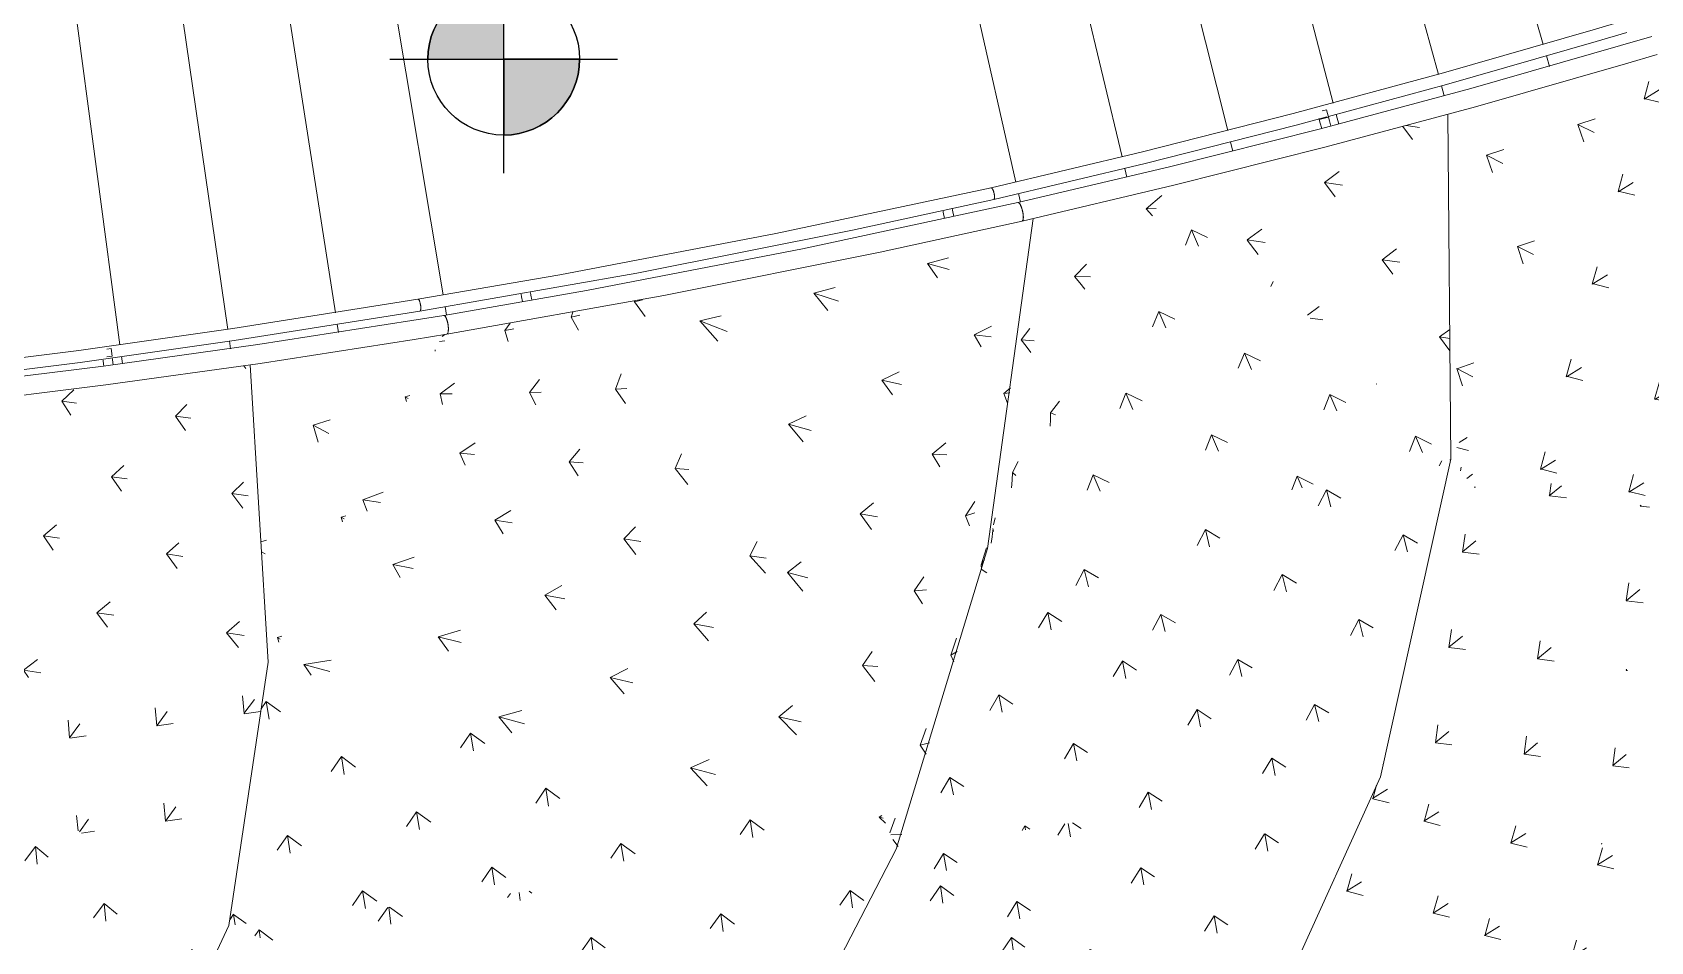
# Model space of a CAD drawing. Header units: millimetres. Extents: x 12827 to 178996, y -27589 to 73652.
# Drawn here: x 95887 to 100153, y 1887 to 4285 of the extents above; entities that cross this region are included whole.
import ezdxf

# ---------------------------------------------------------------- set-up
doc = ezdxf.new("R2010")
doc.units = ezdxf.units.MM
for name, color, linetype, lineweight in [('A-ANNO-NOTE', 131, 'Continuous', 25), ('A-FLOR', 192, 'Continuous', 9), ('A-FLOR-HRAL', 11, 'Continuous', 9), ('A-FLOR-PATT', 8, 'Continuous', 9)]:
    doc.layers.add(name, color=color, linetype=linetype, lineweight=lineweight)

# ---------------------------------------------------------------- blocks, each defined once
blk = doc.blocks.new('Railings 6 - Railings 6-15750741-Copy of 1_F')
at = {"layer": 'A-FLOR-HRAL'}
for p, q in [((99279.2, 4054.6), (99278.4, 4057.6)), ((99279.2, 4054.6), (99303.4, 4060.9)), ((99281.7, 4044.9), (99279.2, 4054.6)), ((99298.4, 4080.3), (99287, 4077.3)), ((99298.4, 4080.3), (99303.4, 4060.9)), ((99303.5, 4060.6), (99305.9, 4051.2)), ((99285.4, 4030.8), (99281.7, 4044.9)), ((99305.9, 4051.2), (99309.6, 4037.3)), ((98288, 3810.5), (98287.4, 3813)), ((98291.6, 3793.8), (98288, 3810.5)), ((98311.4, 3820.6), (98312.4, 3815.7)), ((98312.4, 3815.7), (98316, 3799.2)), ((97176.5, 3587.7), (97175.3, 3594.6)), ((97178.8, 3574.9), (97176.5, 3587.7)), ((97199.9, 3598.9), (97201.1, 3592)), ((97201.1, 3592), (97203.3, 3579.4)), ((96073.3, 3418), (96073, 3420.6)), ((96075.1, 3404.9), (96073.3, 3418)), ((96094.1, 3451.1), (96082.7, 3449.5)), ((96083.4, 3429.4), (96096.8, 3431.2)), ((96094.1, 3451.1), (96096.8, 3431.2)), ((96097.4, 3426.3), (96098.1, 3421.3)), ((96098.1, 3421.3), (96100, 3407.6))]:
    blk.add_line(p, q, dxfattribs=at)
at = {"layer": 'A-FLOR-HRAL', "flags": 128}
for points in [[(98413.9, 3874.7), (98813, 3969.6), (99210.5, 4070.7), (99606.5, 4177.9), (100000.7, 4291.3), (100080.8, 4315.2)], [(98484.6, 3835.8), (98884.1, 3930), (99282.2, 4030.4), (99678.6, 4136.9), (100073.4, 4249.6), (100155.4, 4273.9)], [(99303, 4062.6), (99614.4, 4146.9), (100008.8, 4260.4), (100089.9, 4284.5)], [(98495.7, 3787.1), (98895.6, 3881.3), (99294, 3981.8), (99690.9, 4088.4), (100086, 4201.2), (100169.6, 4225.9)], [(98421, 3843.5), (98820.3, 3938.4), (99218.1, 4039.6), (99299.2, 4061.6)], [(98413.9, 3874.7), (97846.7, 3753.9), (97277, 3645.6), (96902.9, 3581.5)], [(96908.1, 3549.9), (97479.7, 3650.1), (98048.9, 3762.8), (98421, 3843.5)], [(98484.7, 3835.9), (97917.2, 3713.6), (97347.1, 3603.8), (96971.2, 3538.5)], [(96979.4, 3489.2), (97551.5, 3590.8), (98121.3, 3705), (98495.7, 3787.1)], [(95193.9, 3350.1), (95601.7, 3395), (96008.8, 3446.2), (96415, 3503.8), (96820.2, 3567.6), (96902.9, 3581.4)], [(95197.1, 3318.3), (95605.2, 3363.2), (96012.5, 3414.4), (96418.9, 3472), (96824.4, 3535.9), (96908.1, 3549.9)], [(95259.1, 3310.2), (95667.2, 3354.3), (96074.6, 3404.7), (96481.2, 3461.5), (96886.8, 3524.6), (96971.2, 3538.5)], [(95264.1, 3260.5), (95672.6, 3304.6), (96080.4, 3355.1), (96487.4, 3411.9), (96893.4, 3475), (96979.5, 3489.2)]]:
    blk.add_lwpolyline(points, dxfattribs=at)
at = {"layer": 'A-FLOR-HRAL'}
for points, knots in [([(98413.6, 3874.6), (98414.2, 3874.9), (98415.2, 3874.6), (98416.7, 3873), (98417.5, 3871.8), (98418.1, 3870.8), (98418.7, 3869.5), (98419.5, 3867.8), (98420.2, 3865.7), (98420.9, 3863.6), (98421.5, 3861.3), (98422.2, 3858.6), (98422.7, 3855.7), (98423, 3853), (98423.1, 3850.6), (98423, 3847.7), (98422.5, 3844.9), (98421.8, 3843.9), (98421.3, 3843.6)], [-1, -1, -1, -1, -0.861111, -0.791667, -0.756944, -0.722222, -0.6875, -0.652778, -0.583333, -0.548611, -0.513889, -0.444444, -0.388889, -0.333333, -0.277778, -0.222222, -0.111111, 0, 0, 0, 0]), ([(98422.2, 3858.4), (98422.1, 3858.5), (98422, 3859.2), (98421.6, 3861.1), (98420.9, 3863.7), (98420, 3866.5), (98419, 3868.8), (98418.1, 3870.8), (98416.8, 3873), (98415.2, 3874.7), (98414.1, 3874.9), (98413.6, 3874.6)], [-0.5555556, -0.5555556, -0.5555556, -0.5555556, -0.5486111, -0.5138889, -0.4444444, -0.3888889, -0.3333333, -0.2777778, -0.2222222, -0.1111111, 0, 0, 0, 0]), ([(98422.9, 3853.1), (98422.9, 3853.3), (98422.8, 3854), (98422.7, 3855.3), (98422.4, 3856.9), (98422.3, 3858), (98422.2, 3858.4)], [-0.6666667, -0.6666667, -0.6666667, -0.6666667, -0.6527778, -0.6180556, -0.5833333, -0.5558951, -0.5558951, -0.5558951, -0.5558951]), ([(98422.4, 3845.2), (98422.5, 3845.4), (98422.7, 3846.2), (98422.9, 3847.3), (98423, 3848.3), (98423, 3848.5)], [-0.8888889, -0.8888889, -0.8888889, -0.8888889, -0.8611111, -0.7916667, -0.7783106, -0.7783106, -0.7783106, -0.7783106]), ([(98423, 3848.5), (98423, 3848.7), (98423.1, 3849.4), (98423.1, 3850.6), (98423, 3851.9), (98423, 3852.7), (98422.9, 3853)], [-0.7777778, -0.7777778, -0.7777778, -0.7777778, -0.7569444, -0.7222222, -0.6875, -0.667136, -0.667136, -0.667136, -0.667136]), ([(98484.2, 3835.7), (98485.1, 3836.1), (98486.7, 3835.7), (98489, 3833.3), (98490.2, 3831.4), (98491.2, 3829.7), (98492.1, 3827.8), (98493.3, 3825.1), (98494.5, 3821.8), (98495.6, 3818.5), (98496.3, 3815.8), (98497, 3813.1), (98497.5, 3810.6), (98498, 3808.3), (98498.3, 3806.1), (98498.6, 3804), (98498.8, 3802), (98498.9, 3800.1), (98499, 3798.2), (98499, 3796.4), (98498.9, 3794.3), (98498.6, 3791.9), (98498, 3789.6), (98497.2, 3788.1), (98496.6, 3787.5), (98496.2, 3787.3)], [-1, -1, -1, -1, -0.861111, -0.791667, -0.756944, -0.722222, -0.6875, -0.652778, -0.583333, -0.548611, -0.513889, -0.479167, -0.444444, -0.416667, -0.388889, -0.361111, -0.333333, -0.305556, -0.277778, -0.25, -0.222222, -0.166667, -0.111111, -0.055556, 0, 0, 0, 0]), ([(98489.6, 3832.2), (98489.1, 3833), (98488.1, 3834.2), (98486.7, 3835.5), (98485.4, 3836), (98484.6, 3835.9), (98484.2, 3835.7)], [-0.2220576, -0.2220576, -0.2220576, -0.2220576, -0.1666667, -0.1111111, -0.0555556, 0, 0, 0, 0]), ([(98492.7, 3826.6), (98492.4, 3827.1), (98491.9, 3828.2), (98490.9, 3830.2), (98490.1, 3831.5), (98489.6, 3832.2)], [-0.3333083, -0.3333083, -0.3333083, -0.3333083, -0.3055556, -0.2777778, -0.2222222, -0.2222222, -0.2222222, -0.2222222]), ([(98495.4, 3819), (98495.2, 3819.6), (98494.8, 3821), (98494.1, 3823), (98493.4, 3824.8), (98492.9, 3826), (98492.7, 3826.6)], [-0.4443666, -0.4443666, -0.4443666, -0.4443666, -0.4166667, -0.3888889, -0.3611111, -0.3333333, -0.3333333, -0.3333333, -0.3333333]), ([(98497.6, 3810.4), (98497.5, 3810.6), (98497.3, 3811.6), (98496.9, 3813.6), (98496.2, 3816.4), (98495.7, 3818.1), (98495.4, 3819)], [-0.5554621, -0.5554621, -0.5554621, -0.5554621, -0.5486111, -0.5138889, -0.4791667, -0.4444444, -0.4444444, -0.4444444, -0.4444444]), ([(98498.9, 3794.8), (98498.9, 3795.2), (98499, 3796.3), (98499, 3798.2), (98498.9, 3800.5), (98498.7, 3803), (98498.4, 3805.6), (98498, 3808.1), (98497.7, 3809.7), (98497.6, 3810.4)], [-0.7776459, -0.7776459, -0.7776459, -0.7776459, -0.7569444, -0.7222222, -0.6875, -0.6527778, -0.6180556, -0.5833333, -0.5555556, -0.5555556, -0.5555556, -0.5555556]), ([(98498, 3789.7), (98498.1, 3790.1), (98498.5, 3791.3), (98498.8, 3793.1), (98498.9, 3794.6), (98498.9, 3794.8)], [-0.8888739, -0.8888739, -0.8888739, -0.8888739, -0.8611111, -0.7916667, -0.7777778, -0.7777778, -0.7777778, -0.7777778]), ([(96902.6, 3581.4), (96903.2, 3581.6), (96904.2, 3581.3), (96905.5, 3579.6), (96906.3, 3578.4), (96906.8, 3577.3), (96907.3, 3576), (96908, 3574.2), (96908.7, 3572.1), (96909.2, 3570), (96909.7, 3567.7), (96910.2, 3564.9), (96910.5, 3561.9), (96910.7, 3559.3), (96910.6, 3556.8), (96910.4, 3553.9), (96910, 3552.3), (96909.7, 3551.5)], [-1, -1, -1, -1, -0.8611111, -0.7916667, -0.7569444, -0.7222222, -0.6875, -0.6527778, -0.5833333, -0.5486111, -0.5138889, -0.4444444, -0.3888889, -0.3333333, -0.2777778, -0.2222222, -0.1111111, -0.1111111, -0.1111111, -0.1111111]), ([(96907.6, 3575.2), (96907.4, 3575.9), (96906.8, 3577.3), (96905.6, 3579.6), (96904.1, 3581.4), (96903.1, 3581.6), (96902.6, 3581.4)], [-0.332647, -0.332647, -0.332647, -0.332647, -0.2777778, -0.2222222, -0.1111111, 0, 0, 0, 0]), ([(96909.1, 3570.3), (96908.9, 3571.2), (96908.5, 3572.9), (96907.9, 3574.5), (96907.7, 3575.2)], [-0.4438726, -0.4438726, -0.4438726, -0.4438726, -0.3888889, -0.3333333, -0.3333333, -0.3333333, -0.3333333]), ([(96910.2, 3564.7), (96910.2, 3564.8), (96910.1, 3565.5), (96909.8, 3567.4), (96909.4, 3569.1), (96909.1, 3570.2)], [-0.5550377, -0.5550377, -0.5550377, -0.5550377, -0.5486111, -0.5138889, -0.4444444, -0.4444444, -0.4444444, -0.4444444]), ([(96909.7, 3551.5), (96909.8, 3551.7), (96910, 3552.4), (96910.3, 3553.6), (96910.4, 3554.5), (96910.4, 3554.7)], [-0.8881284, -0.8881284, -0.8881284, -0.8881284, -0.8611111, -0.7916667, -0.7777778, -0.7777778, -0.7777778, -0.7777778]), ([(96910.6, 3559.3), (96910.6, 3559.5), (96910.6, 3560.2), (96910.5, 3561.6), (96910.4, 3563.2), (96910.2, 3564.2), (96910.2, 3564.7)], [-0.6662073, -0.6662073, -0.6662073, -0.6662073, -0.6527778, -0.6180556, -0.5833333, -0.5555556, -0.5555556, -0.5555556, -0.5555556]), ([(96910.5, 3554.7), (96910.5, 3555), (96910.5, 3555.6), (96910.6, 3556.8), (96910.6, 3558.1), (96910.6, 3559), (96910.6, 3559.3)], [-0.7771474, -0.7771474, -0.7771474, -0.7771474, -0.7569444, -0.7222222, -0.6875, -0.6666667, -0.6666667, -0.6666667, -0.6666667]), ([(96970.8, 3538.4), (96971.8, 3538.8), (96973.3, 3538.3), (96975.4, 3535.7), (96976.5, 3533.7), (96977.4, 3532), (96978.2, 3530), (96979.3, 3527.2), (96980.3, 3523.9), (96981.1, 3520.5), (96981.7, 3517.9), (96982.2, 3515.1), (96982.6, 3512.5), (96982.9, 3510.2), (96983.1, 3508), (96983.3, 3505.9), (96983.4, 3503.9), (96983.4, 3502), (96983.3, 3500.1), (96983.2, 3498.3), (96983, 3496.2), (96982.6, 3493.8), (96981.9, 3491.6), (96981, 3490.1), (96980.3, 3489.5), (96979.9, 3489.3)], [-1, -1, -1, -1, -0.861111, -0.791667, -0.756944, -0.722222, -0.6875, -0.652778, -0.583333, -0.548611, -0.513889, -0.479167, -0.444444, -0.416667, -0.388889, -0.361111, -0.333333, -0.305556, -0.277778, -0.25, -0.222222, -0.166667, -0.111111, -0.055556, 0, 0, 0, 0]), ([(96976, 3534.6), (96975.5, 3535.4), (96974.6, 3536.7), (96973.2, 3538), (96972, 3538.6), (96971.2, 3538.5), (96970.8, 3538.4)], [-0.2220036, -0.2220036, -0.2220036, -0.2220036, -0.1666667, -0.1111111, -0.0555556, 0, 0, 0, 0]), ([(96978.7, 3528.8), (96978.5, 3529.3), (96978.1, 3530.4), (96977.2, 3532.5), (96976.5, 3533.8), (96976, 3534.6)], [-0.3332773, -0.3332773, -0.3332773, -0.3332773, -0.3055556, -0.2777778, -0.2222222, -0.2222222, -0.2222222, -0.2222222]), ([(96981, 3521), (96980.9, 3521.7), (96980.5, 3523.1), (96979.9, 3525.1), (96979.3, 3527), (96978.9, 3528.2), (96978.7, 3528.8)], [-0.4443489, -0.4443489, -0.4443489, -0.4443489, -0.4166667, -0.3888889, -0.3611111, -0.3333333, -0.3333333, -0.3333333, -0.3333333]), ([(96982.6, 3512.4), (96982.6, 3512.5), (96982.5, 3513.6), (96982.1, 3515.6), (96981.6, 3518.4), (96981.2, 3520.2), (96981, 3521)], [-0.5554649, -0.5554649, -0.5554649, -0.5554649, -0.5486111, -0.5138889, -0.4791667, -0.4444444, -0.4444444, -0.4444444, -0.4444444]), ([(96983.3, 3503.9), (96983.3, 3504.2), (96983.3, 3505.4), (96983.2, 3507.5), (96982.9, 3510), (96982.7, 3511.6), (96982.6, 3512.4)], [-0.6666423, -0.6666423, -0.6666423, -0.6666423, -0.6527778, -0.6180556, -0.5833333, -0.5555556, -0.5555556, -0.5555556, -0.5555556]), ([(96983.1, 3496.7), (96983.1, 3497.1), (96983.2, 3498.2), (96983.3, 3500.1), (96983.4, 3502.1), (96983.4, 3503.4), (96983.3, 3503.9)], [-0.7776629, -0.7776629, -0.7776629, -0.7776629, -0.7569444, -0.7222222, -0.6875, -0.6666667, -0.6666667, -0.6666667, -0.6666667]), ([(96981.9, 3491.7), (96982, 3492), (96982.4, 3493.2), (96982.8, 3495), (96983, 3496.5), (96983.1, 3496.7)], [-0.8888786, -0.8888786, -0.8888786, -0.8888786, -0.8611111, -0.7916667, -0.7777778, -0.7777778, -0.7777778, -0.7777778])]:
    blk.add_open_spline(points, degree=3, knots=knots, dxfattribs=at)
for points in [[(98496.2, 3787.3), (98496.9, 3787.7), (98497.5, 3788.5), (98498, 3789.7)], [(96908.4, 3550), (96908.9, 3550.2), (96909.3, 3550.7), (96909.7, 3551.5)], [(96979.9, 3489.3), (96980.7, 3489.7), (96981.3, 3490.5), (96981.9, 3491.7)]]:
    blk.add_open_spline(points, degree=3, dxfattribs=at)
blk = doc.blocks.new('FP_101-Copy of 1_F')
at = {"layer": 'A-FLOR-PATT'}
for p, q in [((98823.2, 3819.2), (98864, 3854.1)), ((98823.2, 3819.2), (98848.8, 3820.2)), ((98823.2, 3819.2), (98839.5, 3801.2)), ((98634.2, 3640.5), (98665.9, 3673)), ((98634.2, 3640.5), (98676, 3640.2)), ((98634.2, 3640.5), (98648.2, 3624.1)), ((98648.2, 3624.1), (98660.9, 3607.4)), ((98493.3, 3473.8), (98516, 3504.1)), ((98493.3, 3473.8), (98527.8, 3471.6)), ((98493.3, 3473.8), (98506.6, 3457.1)), ((98506.6, 3457.1), (98518.7, 3440.2)), ((98570.3, 3281.6), (98594.5, 3312.5)), ((98570.3, 3264.1), (98569.3, 3246.3)), ((98570.3, 3281.6), (98584, 3276.6)), ((98570.3, 3281.6), (98570.3, 3264.1)), ((98470.4, 3124.1), (98469.5, 3104.2)), ((98470.4, 3124.1), (98485.4, 3152.8)), ((98470.4, 3124.1), (98479.5, 3116.2)), ((98469.5, 3104.2), (98467.5, 3084.1)), ((98420.3, 2986.2), (98424.7, 3004.7)), ((98416.8, 2954.8), (98414.4, 2937.7)), ((98418.3, 2971.7), (98416.8, 2954.8)), ((98419, 2976.7), (98420.3, 2968.4))]:
    blk.add_line(p, q, dxfattribs=at)
blk = doc.blocks.new('FP_105-Copy of 1_F')
at = {"layer": 'A-FLOR-PATT'}
for p, q in [((97307.1, 3533.6), (97311.2, 3547)), ((97473.7, 3574.1), (97495.2, 3579.8)), ((97473.7, 3574.1), (97473.8, 3576.4)), ((97473.7, 3574.1), (97502.4, 3535.1)), ((97132.3, 3498.2), (97145.8, 3518.1)), ((97132.3, 3498.2), (97156, 3502.6)), ((97132.3, 3498.2), (97141.4, 3469.2)), ((97307.1, 3533.6), (97329.7, 3538.7)), ((97307.1, 3533.6), (97326, 3499.6)), ((96960.3, 3469.4), (96974, 3471.5)), ((96967.3, 3482.4), (96974.3, 3488.4)), ((96948.6, 3447.3), (96948.5, 3443.8)), ((97424.1, 3344.2), (97439, 3384.4)), ((96961.6, 3331.6), (96999.1, 3359.9)), ((96961.6, 3331.6), (96993.3, 3331.8)), ((96961.6, 3331.6), (96968.3, 3303.8)), ((97197, 3335.5), (97223.2, 3369.7)), ((97197, 3335.5), (97227.6, 3336.3)), ((97197, 3335.5), (97213.5, 3302.7)), ((97424.1, 3344.2), (97453.7, 3345.8)), ((97424.1, 3344.2), (97450.5, 3306.4)), ((97013.8, 3175.1), (97053.7, 3202.3)), ((97013.8, 3175.1), (97052.4, 3171.8)), ((97013.8, 3175.1), (97028, 3143.5)), ((97301.5, 3152.4), (97330.1, 3185.4)), ((97581.1, 3134.4), (97598.3, 3173.4)), ((97301.5, 3152.4), (97339.1, 3149.7)), ((97301.5, 3152.4), (97325.6, 3115.8)), ((97581.1, 3134.4), (97617.6, 3132.4)), ((97581.1, 3134.4), (97615, 3092.8)), ((96757.7, 3052.3), (96811.2, 3072.5)), ((96757.7, 3052.3), (96804.3, 3044.9)), ((96757.7, 3052.3), (96769.6, 3021.9)), ((97105.9, 2998.3), (97148.2, 3024.3)), ((97105.9, 2998.3), (97151.5, 2991.5)), ((97105.9, 2998.3), (97127.6, 2962.9)), ((97446, 2948.9), (97476.9, 2980.8)), ((97446, 2948.9), (97490.5, 2942.6)), ((97446, 2948.9), (97477.6, 2908.4)), ((97778, 2904.1), (97797.5, 2941.9)), ((97778, 2904.1), (97820.8, 2898.6)), ((97778, 2904.1), (97819.3, 2858.6)), ((96837.3, 2881.8), (96893.2, 2900.8)), ((96837.3, 2881.8), (96890.9, 2870.8)), ((96837.3, 2881.8), (96856.7, 2847.5)), ((97237.9, 2801.1), (97282.5, 2825.9)), ((97237.9, 2801.1), (97290.4, 2790.7)), ((97237.9, 2801.1), (97267.1, 2761.9)), ((97630.4, 2724.9), (97663.6, 2755.6)), ((96956.8, 2690.9), (97015.1, 2708.7)), ((96956.8, 2690.9), (97017.3, 2676.4)), ((96956.8, 2690.9), (96983.6, 2652.9)), ((97630.4, 2724.9), (97681.8, 2715.1)), ((97630.4, 2724.9), (97669.4, 2680.6)), ((96602.7, 2618.1), (96674.6, 2629)), ((96602.7, 2618.1), (96671.2, 2599.6)), ((96602.7, 2618.1), (96621.5, 2589.8)), ((97409.8, 2583.5), (97456.7, 2607.1)), ((97409.8, 2583.5), (97469.2, 2569.6)), ((97409.8, 2583.5), (97446.4, 2540.4)), ((97116.1, 2479.7), (97176.8, 2496.3)), ((97116.1, 2479.7), (97183.6, 2461.7)), ((97116.1, 2479.7), (97150.5, 2437.8)), ((97854.7, 2480.4), (97890.3, 2509.9)), ((97854.7, 2480.4), (97913, 2467.1)), ((97854.7, 2480.4), (97901.2, 2432.3)), ((97621.5, 2345.4), (97670.8, 2367.9)), ((97621.5, 2345.4), (97687.9, 2327.9)), ((97621.5, 2345.4), (97665.7, 2298.5)), ((98118.9, 2215.3), (98125.8, 2220.3)), ((98118.9, 2215.3), (98129.3, 2212.6)), ((98118.9, 2215.3), (98135.2, 2199.5))]:
    blk.add_line(p, q, dxfattribs=at)
blk = doc.blocks.new('FP_106-Copy of 1_F')
at = {"layer": 'A-FLOR-PATT'}
for p, q in [((98246, 3675.2), (98301.9, 3690.3)), ((98246, 3675.2), (98303.6, 3659.7)), ((98246, 3675.2), (98272.7, 3637.4)), ((97946.8, 3597.2), (98003.1, 3611.5)), ((97946.8, 3597.2), (98012, 3575.7)), ((97946.8, 3597.2), (97983.8, 3551.6)), ((97646, 3523.6), (97702.5, 3537.1)), ((97646, 3523.6), (97718.7, 3495.9)), ((97646, 3523.6), (97693.4, 3470)), ((98369.6, 3487.1), (98415.1, 3509.8)), ((98369.6, 3487.1), (98413.8, 3481.4)), ((98369.6, 3487.1), (98387.7, 3455.5)), ((98125.6, 3367.8), (98171.5, 3389.9)), ((98125.6, 3367.8), (98177.4, 3356.3)), ((98125.6, 3367.8), (98154.1, 3328.6)), ((98447.5, 3332.1), (98465.5, 3347.5)), ((98447.5, 3332.1), (98463.6, 3333.9)), ((98447.5, 3332.1), (98457.1, 3306.7)), ((97880.2, 3252), (97926.3, 3273.5)), ((97880.2, 3252), (97939.5, 3234.5)), ((97880.2, 3252), (97919, 3204.9)), ((98258.8, 3172.2), (98294.3, 3202)), ((98258.8, 3172.2), (98297.1, 3170.6)), ((98258.8, 3172.2), (98278.6, 3139.3)), ((98068.6, 3014.9), (98104.4, 3044.2)), ((98346.2, 3010), (98371.4, 3047.3)), ((98068.6, 3014.9), (98114.5, 3007.5)), ((98068.6, 3014.9), (98098.8, 2974.3)), ((98346.2, 3010), (98371.2, 3018)), ((98346.2, 3010), (98357.5, 2983.2)), ((98387.4, 2880.7), (98401.9, 2925.6)), ((97877.1, 2860.2), (97913.1, 2889)), ((97877.1, 2860.2), (97930.5, 2846.9)), ((97877.1, 2860.2), (97917.7, 2811.7)), ((98387.4, 2880.7), (98396.2, 2894.5)), ((98387.4, 2880.7), (98388.9, 2869.1)), ((98211.3, 2811.9), (98236.7, 2848.9)), ((98211.3, 2811.9), (98243.7, 2814.4)), ((98211.3, 2811.9), (98232.9, 2777.6)), ((98075.1, 2615.5), (98100.7, 2652.2)), ((98308.2, 2642.4), (98323.2, 2687)), ((98308.2, 2642.4), (98324.5, 2652.7)), ((98075.1, 2615.5), (98115.1, 2612.3)), ((98075.1, 2615.5), (98107.1, 2573.5)), ((98308.2, 2642.4), (98316.2, 2625.3)), ((98227.3, 2405.2), (98242.5, 2449.6)), ((98227.3, 2405.2), (98251.6, 2411.3)), ((98227.3, 2405.2), (98242.7, 2381.8)), ((98147.1, 2173.8), (98160.8, 2213)), ((98149.3, 2168.8), (98178.6, 2169.9)), ((98154.7, 2156.8), (98169, 2138.4))]:
    blk.add_line(p, q, dxfattribs=at)
blk = doc.blocks.new('FP_107-Copy of 1_F')
at = {"layer": 'A-FLOR-PATT'}
for p, q in [((96444, 3405.7), (96449.1, 3398.6)), ((95964.2, 3312.3), (95996, 3342.1)), ((95964.2, 3312.3), (96003.3, 3307.1)), ((95964.2, 3312.3), (95987.7, 3275.2)), ((96263.8, 3272.5), (96294.2, 3303)), ((96263.8, 3272.5), (96304.3, 3267.2)), ((96263.8, 3272.5), (96290.6, 3234.6)), ((95521, 3222.4), (95527.4, 3227.6)), ((95511.4, 3163.5), (95511.9, 3162.6)), ((95516.7, 3195.5), (95531, 3193.4)), ((95788.6, 3156.1), (95822.3, 3185.1)), ((95788.6, 3156.1), (95828.7, 3150.4)), ((95788.6, 3156.1), (95811.4, 3119)), ((96095.2, 3112.9), (96127.7, 3142.5)), ((96095.2, 3112.9), (96136.7, 3107.1)), ((96095.2, 3112.9), (96121.3, 3075)), ((96412.3, 3068.5), (96443.5, 3098.7)), ((95602.4, 3003.2), (95638.1, 3031.6)), ((96412.3, 3068.5), (96455.2, 3062.4)), ((96412.3, 3068.5), (96441.7, 3029.7)), ((95602.4, 3003.2), (95643.4, 2997.1)), ((95602.4, 3003.2), (95624.5, 2966.2)), ((95915.9, 2957.1), (95950.4, 2986)), ((95915.9, 2957.1), (95958.3, 2950.9)), ((95915.9, 2957.1), (95941.4, 2919.4)), ((96240, 2909.6), (96273.2, 2939)), ((96240, 2909.6), (96283.8, 2903.1)), ((96240, 2909.6), (96268.7, 2871)), ((95726, 2804.7), (95762.5, 2833)), ((95726, 2804.7), (95769.3, 2798.2)), ((95726, 2804.7), (95750.7, 2767.1)), ((96057, 2754.6), (96092.2, 2783.4)), ((96057, 2754.6), (96101.7, 2747.8)), ((96057, 2754.6), (96085, 2716.2)), ((96398.7, 2701.9), (96432.5, 2731.1)), ((96398.7, 2701.9), (96444.8, 2694.6)), ((96398.7, 2701.9), (96430, 2662.4)), ((95525.6, 2655.2), (95564, 2683)), ((95525.6, 2655.2), (95569.7, 2648.4)), ((95525.6, 2655.2), (95549.6, 2617.8)), ((95863.4, 2603), (95900.5, 2631.2)), ((95863.4, 2603), (95909, 2595.9)), ((95863.4, 2603), (95876.9, 2584))]:
    blk.add_line(p, q, dxfattribs=at)
blk = doc.blocks.new('DLN_Slab Level Mark - FFL-2mm_Type 2-2670450-Copy of 1_F')
at = {"layer": 'A-ANNO-NOTE', "lineweight": 5}
h = blk.add_hatch(color=256, dxfattribs=at)
edge = h.paths.add_edge_path(flags=0)
edge.add_arc((0, 0), 1, 0, 90, ccw=False)
edge.add_line((1, 0), (0, 0))
edge.add_line((0, 0), (0, 1))
h = blk.add_hatch(color=256, dxfattribs=at)
edge = h.paths.add_edge_path(flags=0)
edge.add_arc((0, 0), 1, 180, 270, ccw=False)
edge.add_line((-1, 0), (0, 0))
edge.add_line((0, 0), (0, -1))
at = {"layer": 'A-ANNO-NOTE'}
for p, q in [((0, 1.5), (0, -1.5)), ((0, 1), (0, 0)), ((0, 0), (-1, 0)), ((0, -1), (0, 0)), ((0, 0), (1, 0)), ((-1.5, 0), (1.5, 0))]:
    blk.add_line(p, q, dxfattribs=at)
blk.add_circle((0, 0), 1, dxfattribs=at)
for start, end in [(360, 90), (180, 270)]:
    blk.add_arc((0, 0), 1, start, end, dxfattribs=at)

msp = doc.modelspace()

# ---------------------------------------------------------------- hatches: boundary and pattern name
at = {"layer": 'A-FLOR-PATT'}
h = msp.add_hatch(dxfattribs=at)
h.set_pattern_fill('FP_364', color=256, style=0, pattern_type=2)
h.set_pattern_definition([(31.503, (-6168.9, -28076.41), (68.27642, 244.09014), [46.823, -306.339]), (345.655, (-6168.9, -28076.4), (68.2727, 244.0912), [45.062, -195.267]), (74.373, (-6168.9, -28076.4), (-232.8343, 59.5465), [47.524, -205.935])])
h.paths.add_polyline_path([(101051.07379, 2814.78262), (100182.86746, 4230.02822), (100152.15324, 4218.86169), (99626.13163, 3159.12901), (100628.49821, 2916.90071)], flags=0)
h = msp.add_hatch(dxfattribs=at)
h.set_pattern_fill('FP_363', color=256, style=0, pattern_type=2)
h.set_pattern_definition([(333.601, (33907.28, 13970.41), (240.7316, 81.0198), [47.625, -311.585]), (288.601, (33907.28, 13970.41), (240.7318, 81.0199), [47.625, -206.375]), (18.601, (33907.28, 13970.41), (-81.0199, 240.7318), [47.625, -206.375])])
h.paths.add_polyline_path([(99626.13163, 3159.12901), (100151.4557, 4220.62599), (99740.50596, 4102.41973), (99617.96765, 4066.1462), (99620.71743, 3760.64556)], flags=0)
h = msp.add_hatch(dxfattribs=at)
h.set_pattern_fill('FP_367', color=256, style=0, pattern_type=2)
h.set_pattern_definition([(351.684, (6287.13, 38175.83), (203.69326, 151.7398), [47.625, -311.585]), (306.684, (6287.13, 38175.83), (203.6934, 151.7399), [47.625, -206.375]), (36.684, (6287.13, 38175.83), (-151.7399, 203.6934), [47.625, -206.375])])
h.paths.add_polyline_path([(99626.13163, 3159.12901), (99617.94755, 4068.3786), (99370.99458, 4002.15012), (98995.25211, 3906.05014), (98905.10858, 3882.97693), (99415.50648, 3370.57935)], flags=0)
h = msp.add_hatch(dxfattribs=at)
h.set_pattern_fill('FP_531', color=256, style=0, pattern_type=2)
h.set_pattern_definition([(293.179, (86260.99, 7098.66), (225.5896, -109.6835), [46.878, -306.699]), (248.135, (86260.99, 7098.66), (225.59, -109.6826), [43.509, -188.537]), (334.071, (86260.99, 7098.66), (86.4188, 215.353), [47.033, -203.808])])
h.paths.add_polyline_path([(98404.37732, 2923.37074), (99626.13163, 3159.12901), (98901.82007, 3883.0024), (98866.55874, 3872.31972), (98409.45618, 2933.79863)], flags=0)
h = msp.add_hatch(dxfattribs=at)
h.set_pattern_fill('FP_694', color=256, style=0, pattern_type=2)
h.set_pattern_definition([(332.033, (35671.62, 17515.92), (242.85843, 74.40225), [47.625, -311.585]), (287.033, (35671.62, 17515.92), (242.8586, 74.4023), [47.625, -206.375]), (17.033, (35671.62, 17515.92), (-74.4023, 242.8586), [47.625, -206.375])])
h.paths.add_polyline_path([(96507.97564, 2624.03254), (96966.24108, 3487.10763), (96538.26085, 3419.6644), (96460.54376, 3407.69434), (96485.66724, 2992.60839)], flags=0)
h = msp.add_hatch(dxfattribs=at)
h.set_pattern_fill('FP_529', color=256, style=0, pattern_type=2)
h.set_pattern_definition([(283.99, (102182.29, 6062.98), (202.282, -118.51), [46.74, -305.796]), (242.364, (102182.3, 6062.98), (202.281, -118.512), [47.317, -205.042]), (329.635, (102182.3, 6062.98), (117.057, 223.568), [43.958, -190.483])])
h.paths.add_polyline_path([(99440.21765, 2321.91777), (99626.13163, 3159.12901), (98404.37732, 2923.37074), (98574.41646, 2824.63878)], flags=0)
h = msp.add_hatch(dxfattribs=at)
h.set_pattern_fill('FP_362', color=256, style=0, pattern_type=2)
h.set_pattern_definition([(39.385, (-4657.5, -32758.95), (35.67756, 251.35656), [46.213, -302.349]), (352.641, (-4657.5, -32758.95), (35.6801, 251.3563), [44.187, -191.479]), (81.921, (-4657.5, -32758.95), (-233.7255, 30.185), [47.602, -206.274])])
h.paths.add_polyline_path([(100628.49821, 1959.45189), (99626.13163, 3159.12901), (99440.21765, 2321.91777), (100168.95385, 2099.62851)], flags=0)
h = msp.add_hatch(dxfattribs=at)
h.set_pattern_fill('FP_365', color=256, style=0, pattern_type=2)
h.set_pattern_definition([(38.732, (-9034.36, -37064.04), (37.49796, 249.76976), [47.114, -308.244]), (353.472, (-9034.36, -37064.04), (37.4991, 249.7692), [45.239, -196.035]), (81.462, (-9034.36, -37064.04), (-239.71036, 27.42865), [47.357, -205.212])])
h.paths.add_polyline_path([(100628.49821, 1959.45189), (101051.07379, 2814.78262), (99626.13163, 3159.12901), (100325.64699, 2321.91777)], flags=0)
h = msp.add_hatch(dxfattribs=at)
h.set_pattern_fill('FP_528', color=256, style=0, pattern_type=2)
h.set_pattern_definition([(281.156, (103977.38, 3148.77), (196.8778, -128.0465), [46.686, -305.444]), (239.369, (103977.38, 3148.77), (196.879, -128.046), [47.379, -205.31]), (326.96, (103977.38, 3148.77), (128.75, 217.429), [44.035, -190.82])])
h.paths.add_polyline_path([(98164.09537, 2131.11568), (99440.21765, 2321.91777), (98404.37732, 2923.37074)], flags=0)
h = msp.add_hatch(dxfattribs=at)
h.set_pattern_fill('FP_867', color=256, style=0, pattern_type=2)
h.set_pattern_definition([(53.849, (868.28, -44707.9), (-22.67905, 251.47925), [46.554, -304.581]), (7.939, (868.28, -44707.9), (-22.6773, 251.4791), [43.508, -188.535]), (95.153, (868.28, -44707.9), (-229.81925, -32.0499), [47.344, -205.156])])
h.paths.add_polyline_path([(96404.75081, 1929.62342), (96507.97564, 2624.03254), (95408.46042, 2555.0941), (96083.80083, 2131.11568)], flags=0)
h = msp.add_hatch(dxfattribs=at)
h.set_pattern_fill('FP_693', color=256, style=0, pattern_type=2)
h.set_pattern_definition([(278.975, (101661.66, 918.14), (198.1903, -145.591), [47.444, -310.398]), (235.593, (101661.66, 918.14), (198.19, -145.593), [47.24, -204.707]), (323.699, (101661.66, 918.14), (142.365, 207.868), [46.11, -199.81])])
h.paths.add_polyline_path([(96404.75081, 1929.62342), (98164.09537, 2131.11568), (96507.97564, 2624.03254), (96497.72785, 2555.0941)], flags=0)
h = msp.add_hatch(dxfattribs=at)
h.set_pattern_fill('FP_868', color=256, style=0, pattern_type=2)
h.set_pattern_definition([(275.323, (109767.62, 411.18), (181.2146, -150.1894), [46.998, -307.486]), (233.814, (109767.62, 411.18), (181.215, -150.1885), [47.105, -204.123]), (320.348, (109767.62, 411.18), (148.3294, 202.765), [44.13, -191.232])])
h.paths.add_polyline_path([(95219.34088, 1915.13807), (96404.75081, 1929.62342), (95408.46042, 2555.0941), (95223.62159, 1929.62342)], flags=0)
h = msp.add_hatch(dxfattribs=at)
h.set_pattern_fill('FP_530', color=256, style=0, pattern_type=2)
h.set_pattern_definition([(279.93, (105432.82, 1375.56), (193.256, -126.7244), [46.089, -301.534]), (238.282, (105432.82, 1375.56), (193.258, -126.723), [47.543, -206.02]), (326.746, (105432.82, 1375.56), (133.3095, 215.6915), [43.331, -187.769])])
h.paths.add_polyline_path([(99077.042, 1521.47821), (99440.21765, 2321.91777), (98164.09537, 2131.11568), (98574.41646, 1857.11597)], flags=0)
h = msp.add_hatch(dxfattribs=at)
h.set_pattern_fill('FP_356', color=256, style=0, pattern_type=2)
h.set_pattern_definition([(32.151, (-3190.67, -26652.5), (68.51002, 244.06558), [46.427, -303.75]), (345.792, (-3190.67, -26652.5), (68.5107, 244.06523), [44.093, -191.068]), (74.32, (-3190.67, -26652.5), (-227.96705, 57.71933), [47.531, -205.968])])
h.paths.add_polyline_path([(100209.89054, 1100.68236), (99440.21765, 2321.91777), (99077.042, 1521.47821), (99869.03761, 1227.29195)], flags=0)
h = msp.add_hatch(dxfattribs=at)
h.set_pattern_fill('FP_360', color=256, style=0, pattern_type=2)
h.set_pattern_definition([(32.056, (-3649.77, -27492.67), (68.7678, 243.82432), [46.554, -304.581]), (345.904, (-3649.77, -27492.67), (68.76943, 243.8242), [44.237, -191.696]), (74.249, (-3649.77, -27492.67), (-228.82895, 57.46194), [47.501, -205.836])])
h.paths.add_polyline_path([(100209.89054, 1100.68236), (100628.49821, 1959.45189), (99440.21765, 2321.91777), (99944.68765, 1521.47821)], flags=0)
h = msp.add_hatch(dxfattribs=at)
h.set_pattern_fill('FP_697', color=256, style=0, pattern_type=2)
h.set_pattern_definition([(277.319, (104086.71, -1531.77), (193.093, -143.8593), [46.756, -305.901]), (234.264, (104086.7, -1531.77), (193.092, -143.86), [47.567, -206.123]), (323.313, (104086.7, -1531.77), (148.167, 205.925), [45.148, -195.643])])
h.paths.add_polyline_path([(97779.01378, 1387.51888), (98164.09537, 2131.11568), (96404.75081, 1929.62342), (97604.05678, 1456.53405)], flags=0)
h = msp.add_hatch(dxfattribs=at)
h.set_pattern_fill('FP_523', color=256, style=0, pattern_type=2)
h.set_pattern_definition([(277.189, (106874.22, -1387.6), (187.1914, -135.9632), [46.092, -301.558]), (235.486, (106874.22, -1387.6), (187.191, -135.963), [47.548, -206.041]), (324.008, (106874.22, -1387.6), (143.6855, 208.9546), [43.38, -187.978])])
h.paths.add_polyline_path([(97779.01378, 1387.51888), (99077.042, 1521.47821), (98164.09537, 2131.11568), (97814.75421, 1456.53405)], flags=0)
h = msp.add_hatch(dxfattribs=at)
h.set_pattern_fill('FP_866', color=256, style=0, pattern_type=2)
h.set_pattern_definition([(273.545, (111259.73, -2222.55), (176.3086, -149.763), [46.446, -303.869]), (232.27, (111259.73, -2222.55), (176.3063, -149.7656), [47.385, -205.337]), (319.654, (111259.73, -2222.55), (154.6488, 199.881), [43.374, -187.956])])
h.paths.add_polyline_path([(96102.38125, 1291.22196), (96404.75081, 1929.62342), (95219.34088, 1915.13807), (95868.41191, 1456.53405)], flags=0)
h = msp.add_hatch(dxfattribs=at)
h.set_pattern_fill('FP_691', color=256, style=0, pattern_type=2)
h.set_pattern_definition([(35.445, (-7545.25, -28686.01), (52.48797, 247.58276), [46.876, -306.685]), (349.761, (-7545.25, -28686), (52.48885, 247.58266), [44.88, -194.48]), (78.03, (-7545.25, -28686), (-235.5483, 42.54775), [47.454, -205.632])])
h.paths.add_polyline_path([(97316.25871, 677.97154), (96404.75081, 1929.62342), (96102.38125, 1291.22196), (96892.23643, 892.18743)], flags=0)
h = msp.add_hatch(dxfattribs=at)
h.set_pattern_fill('FP_696', color=256, style=0, pattern_type=2)
h.set_pattern_definition([(35.033, (-9474.63, -30630.06), (53.29677, 246.39302), [47.236, -309.04]), (350.04, (-9474.63, -30630.06), (53.29263, 246.39394), [45.39, -196.689]), (77.795, (-9474.63, -30630.06), (-238.43096, 41.87213), [47.267, -204.824])])
h.paths.add_polyline_path([(97316.25871, 677.97154), (97779.01378, 1387.51888), (96404.75081, 1929.62342), (96892.23643, 1260.22462)], flags=0)

# ---------------------------------------------------------------- linework, layer by layer
at = {"layer": 'A-FLOR'}
for p, q in [((99869.34593, 4252.47124), (99504.19365, 5532.0526)), ((99593.17022, 4173.36849), (99241.7435, 5457.75857)), ((99315.89988, 4098.15122), (98978.67895, 5385.60406)), ((99037.96524, 4025.36265), (98714.90276, 5316.01016)), ((98759.07729, 3956.27371), (98450.23984, 5249.80527)), ((98479.59993, 3889.5388), (98184.81869, 5186.64821)), ((96969.25496, 3592.85568), (96750.69342, 4905.01673)), ((96685.84145, 3545.46274), (96481.54846, 4860.25534)), ((96117.39334, 3460.69284), (95941.87981, 4779.15717)), ((96401.96028, 3500.80559), (96211.87445, 4818.71795)), ((99885.81222, 4194.76939), (99877.87183, 4222.59446)), ((99608.47685, 4117.42598), (99601.2227, 4143.93837)), ((99330.44942, 4042.60351), (99323.75847, 4068.14841)), ((99617.94755, 4068.3786), (99626.13163, 3159.12901)), ((99051.52491, 3971.1912), (99045.47808, 3995.34852)), ((98771.90384, 3902.55114), (98766.45418, 3925.37643)), ((98491.6557, 3836.49048), (98486.4627, 3859.34096)), ((98404.37732, 2923.37074), (98524.67179, 3793.84889)), ((96978.17537, 3539.30091), (96974.47715, 3561.50365)), ((96693.92043, 3493.46786), (96690.59654, 3514.85981)), ((96409.22157, 3450.46127), (96406.26968, 3470.92745)), ((96123.97406, 3411.25825), (96121.48327, 3429.96919)), ((96460.51389, 3408.18786), (96507.97564, 2624.03254)), ((99440.21765, 2321.91777), (99626.13163, 3159.12901)), ((98164.09537, 2131.11568), (98404.37732, 2923.37074)), ((96404.75081, 1929.62342), (96507.97564, 2624.03254)), ((99077.042, 1521.47821), (99440.21765, 2321.91777)), ((97779.01378, 1387.51888), (98164.09537, 2131.11568)), ((96102.38125, 1291.22196), (96404.75081, 1929.62342))]:
    msp.add_line(p, q, dxfattribs=at)

# ---------------------------------------------------------------- block references
at = {"layer": 'A-ANNO-NOTE', "xscale": 200, "yscale": 200, "zscale": 200, "rotation": 90.00000000000026}
msp.add_blockref('DLN_Slab Level Mark - FFL-2mm_Type 2-2670450-Copy of 1_F', (97129.24667, 4213.73626), dxfattribs=at)
at = {"layer": 'A-FLOR'}
for name in ['FP_101-Copy of 1_F', 'FP_106-Copy of 1_F', 'FP_105-Copy of 1_F', 'FP_107-Copy of 1_F']:
    msp.add_blockref(name, (0, 0), dxfattribs=at)
at = {"layer": 'A-FLOR-HRAL'}
msp.add_blockref('Railings 6 - Railings 6-15750741-Copy of 1_F', (0, 0), dxfattribs=at)

doc.saveas('drawing.dxf')
